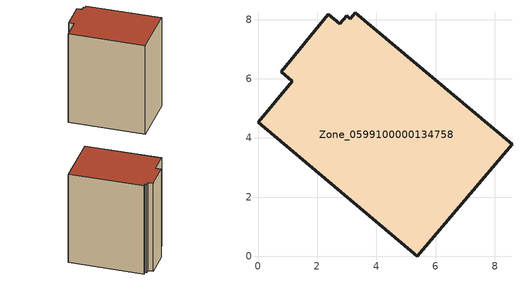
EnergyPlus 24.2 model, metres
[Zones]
Zone_0599100000134758
 floor ground (C_G): 0,4.53 1.16,5.92 0.78,6.24 2.38,8.17 2.77,7.85 3,8.12 3.12,8.02 3.29,8.23 8.58,3.79 5.38,0 z0
 wall outside (C_F): 1.16,5.92 0,4.53 5.38,0 8.58,3.79 3.29,8.23 3.12,8.02 3,8.12 2.77,7.85 2.38,8.17 0.78,6.24 1.16,5.92 z0:8.97
 roof outside (C_R): 8.58,3.79 3.29,8.23 3.12,8.02 3,8.12 2.77,7.85 2.38,8.17 0.78,6.24 1.16,5.92 0,4.53 5.38,0 z8.97
[BUILDING]
Pand.0599100000134758: North Axis=0; Terrain=City; Loads Convergence Tolerance Value=0.04; Temperature Convergence Tolerance Value=0.4; Solar Distribution=FullExterior; Maximum Number of Warmup Days=25; Minimum Number of Warmup Days=1
[Site:Location]
Rotterdam.The.Hague.AP_ZH_NLD Design_Conditions: Latitude=51.96; Longitude=4.45; Time Zone=1; Elevation=-4.5
[SITE:GROUNDTEMPERATURE:BUILDINGSURFACE]
18, 18, 18, 18, 18, 18, 18, 18, 18, 18, 18, 18
[MATERIAL] Thermal Absorptance=0.9; Solar Absorptance=0.7; Visible Absorptance=0.7
Name | Roughness | Thickness | Conductivity | Density | Specific Heat
G.TI.1946 | MediumSmooth | 0.15 | 1 | 540 | 1210
F.TI.1946 | Rough | 0.3 | 0.857143 | 1920 | 840
R.TI.1946 | MediumRough | 0.2 | 0.1 | 1500 | 1000
[CONSTRUCTION]
C_G: G.TI.1946
C_F: F.TI.1946
C_R: R.TI.1946
[ZONE]
Zone_0599100000134758: Type=1; Multiplier=1; Ceiling Height=Autocalculate; Volume=Autocalculate; Floor Area=autocalculate; Part of Total Floor Area=Yes
[ZONEINFILTRATION:DESIGNFLOWRATE]
Infil_Zone_0599100000134758: Zone or ZoneList or Space or SpaceList=Zone_0599100000134758; Schedule=AlwaysOn; Design Flow Rate Calculation Method=Flow/Area; Flow Rate per Floor Area=0.003; Constant Term Coefficient=1; Temperature Term Coefficient=0; Velocity Term Coefficient=0; Velocity Squared Term Coefficient=0
[HVACTEMPLATE:ZONE:IDEALLOADSAIRSYSTEM]
Zone_0599100000134758: Maximum Heating Supply Air Temperature=50; Minimum Cooling Supply Air Temperature=13; Maximum Heating Supply Air Humidity Ratio=0.0156; Minimum Cooling Supply Air Humidity Ratio=0.0077; Heating Limit=NoLimit; Cooling Limit=NoLimit; Dehumidification Control Type=ConstantSensibleHeatRatio; Cooling Sensible Heat Ratio=0.7; Dehumidification Setpoint=60; Humidification Control Type=None; Humidification Setpoint=30; Outdoor Air Method=None; Outdoor Air Flow Rate per Person=0.00944; Outdoor Air Flow Rate per Zone Floor Area=0; Outdoor Air Flow Rate per Zone=0; Demand Controlled Ventilation Type=None; Outdoor Air Economizer Type=NoEconomizer; Heat Recovery Type=None; Sensible Heat Recovery Effectiveness=0.7; Latent Heat Recovery Effectiveness=0.65
[ZONECONTROL:THERMOSTAT]
ThermostatControl_Zone_0599100000134758: Zone or ZoneList=Zone_0599100000134758; Control Type Schedule=DualSetpointControlType; Control 1=Thermostat_Zone_0599100000134758; Temperature Difference Between Cutout And Setpoint=0
[THERMOSTATSETPOINT:DUALSETPOINT]
Thermostat_Zone_0599100000134758: Heating Setpoint Temperature Schedule=HeatingSetpoint_Zone_0599100000134758; Cooling Setpoint Temperature Schedule=CoolingSetpoint_Zone_0599100000134758
[SCHEDULE:COMPACT]
HeatingSetpoint_Zone_0599100000134758: Through: 12/31, For: AllDays, Until: 24:00, 21
CoolingSetpoint_Zone_0599100000134758: Through: 12/31, For: AllDays, Until: 24:00, 24
DualSetpointControlType: Through: 12/31, For: AllDays, Until: 24:00, 4
AlwaysOn: Through: 12/31, For: AllDays, Until: 24:00, 1
